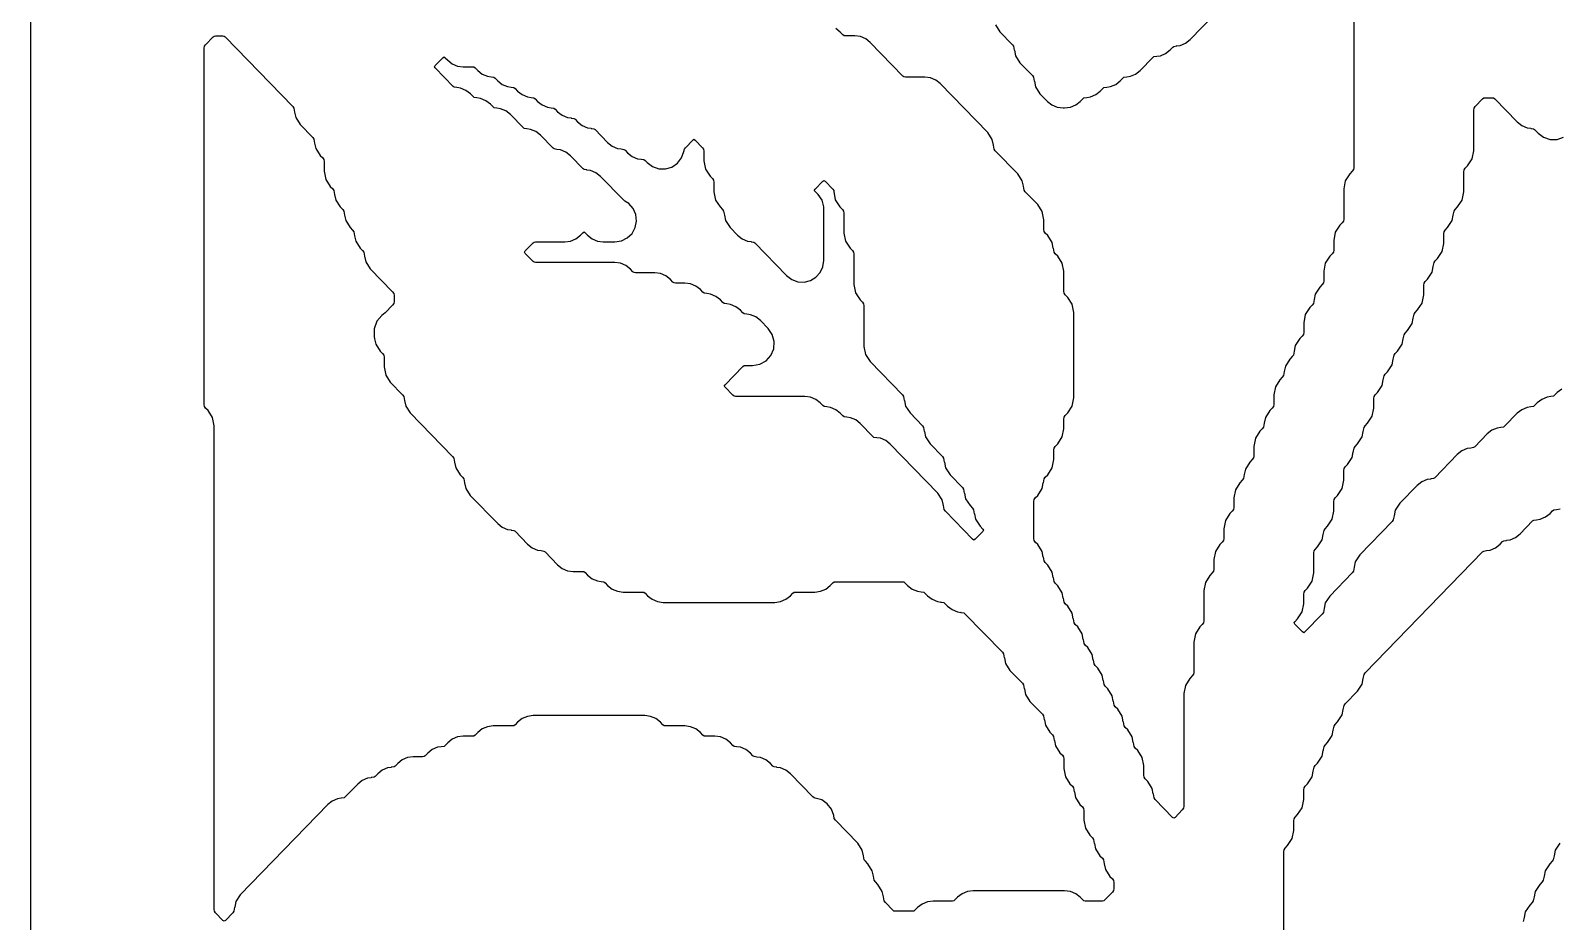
# Model space of a CAD drawing. Header units: millimetres. Extents: x 10 to 410, y 18 to 283.
# Drawn here: x 79 to 114.2, y 200.55 to 221.07 of the extents above; entities that cross this region are included whole.
import ezdxf

# ---------------------------------------------------------------- set-up
doc = ezdxf.new("R2010")
doc.units = ezdxf.units.MM
doc.layers.add('CUT', color=1, linetype='Continuous')

msp = doc.modelspace()

# ---------------------------------------------------------------- linework, layer by layer
at = {"layer": 'CUT'}
for points in [[(121.134, 157), (129.134, 157), (129.134, 160), (142.2679, 160), (142.2679, 280), (129.134, 280), (129.134, 283), (121.134, 283), (121.134, 280), (100.134, 280), (100.134, 283), (92.134, 283), (92.134, 280), (79, 280), (79, 160), (92.134, 160), (92.134, 157), (100.134, 157), (100.134, 160), (121.134, 160)], [(83.4272, 220.9492), (83.4588, 220.9449), (83.4838, 220.9252), (85.0389, 219.3228), (85.0638, 219.2846), (85.0818, 219.1924), (85.0844, 219.1929), (85.1092, 219.0657), (85.2137, 218.9054), (85.4995, 218.6109), (85.5244, 218.5727), (85.5424, 218.4806), (85.5449, 218.4811), (85.5698, 218.3538), (85.6743, 218.1935), (85.7298, 218.1364), (85.7547, 218.0982), (85.7634, 218.0534), (85.7634, 217.8299), (85.8, 217.642), (85.9046, 217.4816), (85.96, 217.4245), (85.985, 217.3863), (86.0029, 217.2941), (86.0055, 217.2946), (86.0303, 217.1674), (86.1349, 217.0071), (86.1903, 216.9499), (86.2152, 216.9117), (86.2332, 216.8195), (86.2358, 216.82), (86.2606, 216.6928), (86.3652, 216.5325), (86.4206, 216.4753), (86.4455, 216.4371), (86.4635, 216.345), (86.4661, 216.3455), (86.4909, 216.2182), (86.5954, 216.0579), (86.6509, 216.0008), (86.6758, 215.9626), (86.6938, 215.8704), (86.6964, 215.8709), (86.7212, 215.7437), (86.8257, 215.5833), (87.3417, 215.0516), (87.3666, 215.0134), (87.3754, 214.9686), (87.3754, 214.828), (87.3666, 214.7832), (87.3417, 214.745), (87.1684, 214.5663), (87.096, 214.5094), (86.976, 214.3729), (86.9128, 214.2025), (86.9146, 214.0208), (86.9241, 213.9721), (86.9266, 213.9726), (86.9515, 213.8454), (87.056, 213.685), (87.1115, 213.6279), (87.1364, 213.5897), (87.1451, 213.5449), (87.1451, 213.3214), (87.1817, 213.1335), (87.2863, 212.9732), (87.572, 212.6787), (87.5969, 212.6405), (87.6149, 212.5484), (87.6175, 212.5489), (87.6423, 212.4216), (87.7469, 212.2613), (88.7234, 211.255), (88.7483, 211.2168), (88.7663, 211.1246), (88.7689, 211.1251), (88.7937, 210.9979), (88.8983, 210.8376), (88.9537, 210.7804), (88.9786, 210.7422), (88.9966, 210.6501), (88.9992, 210.6506), (89.024, 210.5233), (89.1286, 210.363), (89.7612, 209.7111), (89.8657, 209.6288), (89.9882, 209.577), (90.0725, 209.5657), (90.0723, 209.5638), (90.137, 209.5551), (90.162, 209.5354), (90.452, 209.2365), (90.5565, 209.1543), (90.679, 209.1024), (90.7634, 209.0911), (90.7631, 209.0892), (90.8278, 209.0805), (90.8529, 209.0608), (91.1429, 208.762), (91.2474, 208.6797), (91.3699, 208.6279), (91.5017, 208.6102), (91.7174, 208.6102), (91.749, 208.6059), (91.774, 208.5862), (91.8337, 208.5247), (91.9382, 208.4424), (92.0607, 208.3906), (92.1451, 208.3793), (92.1448, 208.3773), (92.2095, 208.3686), (92.2346, 208.3489), (92.2943, 208.2874), (92.3988, 208.2051), (92.5213, 208.1533), (92.6531, 208.1356), (93.0991, 208.1356), (93.1307, 208.1314), (93.1557, 208.1116), (93.2154, 208.0501), (93.3199, 207.9678), (93.4424, 207.916), (93.5742, 207.8983), (96.1449, 207.8983), (96.2767, 207.916), (96.3992, 207.9678), (96.5037, 208.0501), (96.5634, 208.1116), (96.5885, 208.1314), (96.6201, 208.1356), (97.066, 208.1356), (97.1979, 208.1533), (97.3204, 208.2051), (97.4249, 208.2874), (97.4846, 208.3489), (97.5096, 208.3686), (97.5412, 208.3729), (99.0864, 208.3729), (99.118, 208.3686), (99.1431, 208.3489), (99.2028, 208.2874), (99.3073, 208.2051), (99.4298, 208.1533), (99.5141, 208.142), (99.5139, 208.14), (99.5786, 208.1314), (99.6036, 208.1116), (99.6634, 208.0501), (99.7679, 207.9678), (99.8904, 207.916), (99.9747, 207.9047), (99.9745, 207.9027), (100.0392, 207.8941), (100.0642, 207.8743), (100.1239, 207.8128), (100.2284, 207.7305), (100.3509, 207.6787), (100.4353, 207.6674), (100.435, 207.6655), (100.4997, 207.6568), (100.5248, 207.637), (101.389, 206.7465), (101.4139, 206.7083), (101.4319, 206.6162), (101.4345, 206.6167), (101.4593, 206.4894), (101.5638, 206.3291), (101.8496, 206.0347), (101.8745, 205.9965), (101.8925, 205.9043), (101.895, 205.9048), (101.9199, 205.7776), (102.0244, 205.6172), (102.3101, 205.3228), (102.3351, 205.2846), (102.353, 205.1924), (102.3556, 205.1929), (102.3804, 205.0657), (102.485, 204.9054), (102.5404, 204.8482), (102.5653, 204.81), (102.5833, 204.7179), (102.5859, 204.7184), (102.6107, 204.5911), (102.7153, 204.4308), (102.7707, 204.3736), (102.7956, 204.3354), (102.8043, 204.2907), (102.8043, 204.0671), (102.841, 203.8793), (102.9455, 203.7189), (103.001, 203.6618), (103.0259, 203.6236), (103.0439, 203.5314), (103.0465, 203.5319), (103.0713, 203.4047), (103.1758, 203.2443), (103.2313, 203.1872), (103.2562, 203.149), (103.2649, 203.1042), (103.2649, 202.8807), (103.3016, 202.6928), (103.4061, 202.5325), (103.4616, 202.4753), (103.4865, 202.4371), (103.5044, 202.345), (103.507, 202.3455), (103.5318, 202.2182), (103.6364, 202.0579), (103.6918, 202.0008), (103.7168, 201.9626), (103.7347, 201.8704), (103.7373, 201.8709), (103.7621, 201.7437), (103.8667, 201.5833), (103.9221, 201.5262), (103.947, 201.488), (103.9558, 201.4432), (103.9558, 201.3025), (103.947, 201.2578), (103.9221, 201.2196), (103.7487, 201.0409), (103.7237, 201.0212), (103.6921, 201.0169), (103.2983, 201.0169), (103.2667, 201.0212), (103.2417, 201.0409), (103.1819, 201.1025), (103.0774, 201.1847), (102.9549, 201.2365), (102.8231, 201.2542), (100.713, 201.2542), (100.5812, 201.2365), (100.4587, 201.1847), (100.3542, 201.1025), (100.2945, 201.0409), (100.2694, 201.0212), (100.2378, 201.0169), (99.7919, 201.0169), (99.6601, 200.9993), (99.5376, 200.9474), (99.4331, 200.8652), (99.3734, 200.8036), (99.3483, 200.7839), (99.3167, 200.7797), (98.9229, 200.7797), (98.8913, 200.7839), (98.8663, 200.8036), (98.6929, 200.9823), (98.668, 201.0205), (98.65, 201.1127), (98.6474, 201.1122), (98.6226, 201.2394), (98.5181, 201.3997), (98.4626, 201.4569), (98.4377, 201.4951), (98.4197, 201.5872), (98.4171, 201.5867), (98.3923, 201.714), (98.2878, 201.8743), (98.2323, 201.9314), (98.2074, 201.9696), (98.1894, 202.0618), (98.1869, 202.0613), (98.162, 202.1885), (98.0575, 202.3489), (97.5415, 202.8806), (97.5166, 202.9188), (97.5026, 202.9903), (97.4497, 203.136), (97.3548, 203.2584), (97.2269, 203.346), (97.0784, 203.3901), (97.0491, 203.3941), (97.024, 203.4138), (96.5037, 203.9499), (96.3992, 204.0322), (96.2767, 204.084), (96.1924, 204.0953), (96.1926, 204.0973), (96.1279, 204.1059), (96.1029, 204.1257), (96.0432, 204.1872), (95.9387, 204.2695), (95.8162, 204.3213), (95.7318, 204.3326), (95.7321, 204.3345), (95.6674, 204.3432), (95.6423, 204.363), (95.5826, 204.4245), (95.4781, 204.5068), (95.3556, 204.5586), (95.2712, 204.5699), (95.2715, 204.5718), (95.2068, 204.5805), (95.1817, 204.6002), (95.122, 204.6618), (95.0175, 204.7441), (94.895, 204.7959), (94.7632, 204.8136), (94.5476, 204.8136), (94.516, 204.8178), (94.4909, 204.8375), (94.4312, 204.8991), (94.3267, 204.9813), (94.2042, 205.0332), (94.0724, 205.0508), (93.6264, 205.0508), (93.5948, 205.0551), (93.5698, 205.0748), (93.51, 205.1364), (93.4055, 205.2186), (93.2831, 205.2704), (93.1512, 205.2881), (90.5806, 205.2881), (90.4487, 205.2704), (90.3263, 205.2186), (90.2218, 205.1364), (90.162, 205.0748), (90.137, 205.0551), (90.1054, 205.0508), (89.6594, 205.0508), (89.5276, 205.0332), (89.4051, 204.9813), (89.3006, 204.8991), (89.2409, 204.8375), (89.2159, 204.8178), (89.1842, 204.8136), (88.9686, 204.8136), (88.8368, 204.7959), (88.7143, 204.7441), (88.6098, 204.6618), (88.5501, 204.6002), (88.525, 204.5805), (88.4603, 204.5718), (88.4606, 204.5699), (88.3762, 204.5586), (88.2537, 204.5068), (88.1492, 204.4245), (88.0895, 204.363), (88.0644, 204.3432), (88.0328, 204.339), (87.8172, 204.339), (87.6854, 204.3213), (87.5629, 204.2695), (87.4584, 204.1872), (87.3986, 204.1257), (87.3736, 204.1059), (87.3089, 204.0973), (87.3091, 204.0953), (87.2248, 204.084), (87.1023, 204.0322), (86.9978, 203.9499), (86.9381, 203.8884), (86.913, 203.8686), (86.8483, 203.86), (86.8486, 203.858), (86.7642, 203.8467), (86.6417, 203.7949), (86.5372, 203.7126), (86.2472, 203.4138), (86.2222, 203.3941), (86.1575, 203.3854), (86.1577, 203.3835), (86.0734, 203.3721), (85.9509, 203.3203), (85.8464, 203.238), (83.832, 201.1624), (83.7275, 201.0021), (83.7027, 200.8749), (83.7001, 200.8754), (83.6821, 200.7832), (83.6572, 200.745), (83.4885, 200.5712), (83.4606, 200.5503), (83.4326, 200.5712), (83.2639, 200.745), (83.239, 200.7832), (83.2303, 200.828), (83.2303, 211.9668), (83.1936, 212.1546), (83.0891, 212.315), (83.0336, 212.3721), (83.0087, 212.4103), (83, 212.4551), (83, 220.6636), (83.0087, 220.7083), (83.0336, 220.7465), (83.207, 220.9252), (83.2321, 220.9449), (83.2637, 220.9492)], [(88.4989, 220.4458), (88.5268, 220.4666), (88.5547, 220.4458), (88.6098, 220.3891), (88.7143, 220.3068), (88.8368, 220.255), (88.9686, 220.2373), (89.1842, 220.2373), (89.2159, 220.233), (89.2409, 220.2133), (89.3006, 220.1518), (89.4051, 220.0695), (89.5276, 220.0177), (89.612, 220.0064), (89.6117, 220.0044), (89.6764, 219.9958), (89.7015, 219.976), (89.7612, 219.9145), (89.8657, 219.8322), (89.9882, 219.7804), (90.0725, 219.7691), (90.0723, 219.7672), (90.137, 219.7585), (90.162, 219.7387), (90.2218, 219.6772), (90.3263, 219.5949), (90.4487, 219.5431), (90.5331, 219.5318), (90.5328, 219.5299), (90.5975, 219.5212), (90.6226, 219.5015), (90.6823, 219.4399), (90.7868, 219.3576), (90.9093, 219.3058), (90.9937, 219.2945), (90.9934, 219.2926), (91.0581, 219.2839), (91.0832, 219.2642), (91.1429, 219.2026), (91.2474, 219.1204), (91.3699, 219.0685), (91.4542, 219.0572), (91.454, 219.0553), (91.5187, 219.0466), (91.5437, 219.0269), (91.6035, 218.9653), (91.708, 218.8831), (91.8304, 218.8312), (91.9148, 218.8199), (91.9145, 218.818), (91.9792, 218.8093), (92.0043, 218.7896), (92.2943, 218.4908), (92.3988, 218.4085), (92.5213, 218.3567), (92.6056, 218.3454), (92.6054, 218.3434), (92.6701, 218.3347), (92.6952, 218.315), (92.7549, 218.2535), (92.8594, 218.1712), (92.9819, 218.1194), (93.0662, 218.1081), (93.066, 218.1061), (93.1307, 218.0975), (93.1557, 218.0777), (93.2024, 218.0297), (93.3262, 217.9365), (93.4727, 217.8858), (93.6276, 217.8823), (93.7762, 217.9265), (93.9041, 218.014), (93.999, 218.1365), (94.0519, 218.2822), (94.0623, 218.3354), (94.0872, 218.3736), (94.2559, 218.5475), (94.2839, 218.5683), (94.3118, 218.5475), (94.4805, 218.3736), (94.5054, 218.3354), (94.5142, 218.2907), (94.5142, 218.0671), (94.5508, 217.8793), (94.6553, 217.7189), (94.7108, 217.6618), (94.7357, 217.6236), (94.7444, 217.5788), (94.7444, 217.3553), (94.7811, 217.1674), (94.8856, 217.0071), (94.9411, 216.9499), (94.966, 216.9117), (94.984, 216.8195), (94.9866, 216.82), (95.0114, 216.6928), (95.1159, 216.5325), (95.288, 216.3552), (95.3925, 216.2729), (95.515, 216.2211), (95.5993, 216.2098), (95.5991, 216.2078), (95.6638, 216.1991), (95.6888, 216.1794), (96.4187, 215.4273), (96.5361, 215.3377), (96.6745, 215.2863), (96.8219, 215.2775), (96.9654, 215.3122), (97.0926, 215.3872), (97.1922, 215.4962), (97.2558, 215.6295), (97.2776, 215.7755), (97.2776, 216.9153), (97.2761, 216.9153), (97.279, 217.0081), (97.2335, 217.1612), (97.142, 217.2922), (97.0742, 217.3621), (97.0545, 217.3898), (97.0742, 217.4175), (97.2496, 217.5983), (97.2776, 217.6191), (97.3055, 217.5983), (97.481, 217.4175), (97.5019, 217.3879), (97.5019, 217.3614), (97.5386, 217.1735), (97.6431, 217.0132), (97.7045, 216.9499), (97.7294, 216.9117), (97.7381, 216.867), (97.7381, 216.4061), (97.7748, 216.2182), (97.8793, 216.0579), (97.9348, 216.0008), (97.9597, 215.9626), (97.9684, 215.9178), (97.9684, 215.2197), (98.005, 215.0318), (98.1096, 214.8715), (98.165, 214.8143), (98.19, 214.7761), (98.1987, 214.7314), (98.1987, 213.796), (98.2353, 213.6081), (98.3399, 213.4477), (99.0862, 212.6787), (99.1111, 212.6405), (99.1291, 212.5484), (99.1316, 212.5489), (99.1565, 212.4216), (99.261, 212.2613), (99.5467, 211.9669), (99.5717, 211.9287), (99.5896, 211.8365), (99.5922, 211.837), (99.617, 211.7098), (99.7216, 211.5494), (100.0073, 211.255), (100.0322, 211.2168), (100.0502, 211.1246), (100.0528, 211.1251), (100.0776, 210.9979), (100.1821, 210.8376), (100.4679, 210.5431), (100.4928, 210.5049), (100.5108, 210.4128), (100.5133, 210.4133), (100.5382, 210.286), (100.6427, 210.1257), (100.6982, 210.0686), (100.7231, 210.0304), (100.741, 209.9382), (100.7436, 209.9387), (100.7684, 209.8115), (100.873, 209.6511), (100.9352, 209.587), (100.9548, 209.5593), (100.9352, 209.5316), (100.7597, 209.3508), (100.7318, 209.33), (100.7039, 209.3508), (100.0746, 209.9992), (100.0497, 210.0374), (100.0317, 210.1296), (100.0291, 210.1291), (100.0043, 210.2563), (99.8998, 210.4167), (98.8066, 211.5431), (98.7021, 211.6254), (98.5796, 211.6772), (98.4952, 211.6885), (98.4955, 211.6905), (98.4308, 211.6992), (98.4057, 211.7189), (98.1157, 212.0177), (98.0112, 212.1), (97.8887, 212.1518), (97.8044, 212.1631), (97.8046, 212.165), (97.7399, 212.1737), (97.7149, 212.1935), (97.6551, 212.255), (97.5506, 212.3373), (97.4281, 212.3891), (97.3438, 212.4004), (97.3441, 212.4023), (97.2793, 212.411), (97.2543, 212.4307), (97.1946, 212.4923), (97.0901, 212.5746), (96.9676, 212.6264), (96.8358, 212.6441), (95.2384, 212.6441), (95.2068, 212.6483), (95.1817, 212.668), (95.0016, 212.8537), (94.982, 212.8814), (95.0016, 212.9091), (95.412, 213.332), (95.4371, 213.3517), (95.4687, 213.3559), (95.635, 213.3559), (95.7991, 213.3836), (95.9451, 213.4637), (96.0566, 213.5872), (96.1215, 213.7405), (96.1324, 213.9066), (96.0882, 214.0671), (95.9938, 214.2041), (95.8129, 214.3906), (95.7084, 214.4729), (95.5859, 214.5247), (95.5015, 214.536), (95.5018, 214.5379), (95.4371, 214.5466), (95.412, 214.5663), (95.3523, 214.6279), (95.2478, 214.7102), (95.1253, 214.762), (95.041, 214.7733), (95.0412, 214.7752), (94.9765, 214.7839), (94.9515, 214.8036), (94.8917, 214.8652), (94.7872, 214.9474), (94.6648, 214.9993), (94.5804, 215.0106), (94.5807, 215.0125), (94.516, 215.0212), (94.4909, 215.0409), (94.4312, 215.1025), (94.3267, 215.1847), (94.2042, 215.2365), (94.0724, 215.2542), (93.8567, 215.2542), (93.8251, 215.2585), (93.8, 215.2782), (93.7403, 215.3397), (93.6358, 215.422), (93.5133, 215.4738), (93.3815, 215.4915), (92.9356, 215.4915), (92.904, 215.4958), (92.8789, 215.5155), (92.8192, 215.577), (92.7147, 215.6593), (92.5922, 215.7111), (92.4604, 215.7288), (90.6327, 215.7288), (90.6011, 215.7331), (90.5761, 215.7528), (90.3959, 215.9384), (90.3763, 215.9661), (90.3959, 215.9938), (90.5761, 216.1794), (90.6011, 216.1991), (90.6327, 216.2034), (91.309, 216.2034), (91.4408, 216.2211), (91.5633, 216.2729), (91.6678, 216.3552), (91.7228, 216.4119), (91.7508, 216.4327), (91.7787, 216.4119), (91.8337, 216.3552), (91.9382, 216.2729), (92.0607, 216.2211), (92.1925, 216.2034), (92.4617, 216.2034), (92.6116, 216.2264), (92.7478, 216.2933), (92.8576, 216.398), (92.931, 216.5308), (92.9611, 216.6795), (92.9453, 216.8304), (92.8849, 216.9696), (92.7856, 217.0843), (92.6942, 217.1406), (92.6486, 217.1765), (92.1283, 217.7126), (92.0238, 217.7949), (91.9014, 217.8467), (91.817, 217.858), (91.8173, 217.86), (91.7526, 217.8686), (91.7275, 217.8884), (91.4375, 218.1872), (91.333, 218.2695), (91.2105, 218.3213), (91.1262, 218.3326), (91.1264, 218.3345), (91.0617, 218.3432), (91.0366, 218.363), (90.7466, 218.6618), (90.6421, 218.7441), (90.5197, 218.7959), (90.4353, 218.8072), (90.4356, 218.8091), (90.3709, 218.8178), (90.3458, 218.8375), (90.0558, 219.1364), (89.9513, 219.2186), (89.8288, 219.2704), (89.7445, 219.2818), (89.7447, 219.2837), (89.68, 219.2924), (89.655, 219.3121), (89.5952, 219.3736), (89.4907, 219.4559), (89.3682, 219.5077), (89.2839, 219.5191), (89.2841, 219.521), (89.2194, 219.5297), (89.1944, 219.5494), (89.1347, 219.6109), (89.0302, 219.6932), (88.9077, 219.745), (88.8233, 219.7563), (88.8236, 219.7583), (88.7589, 219.767), (88.7338, 219.7867), (88.3234, 220.2096), (88.3038, 220.2373), (88.3234, 220.265)]]:
    msp.add_lwpolyline(points, close=True, dxfattribs=at)
for points in [[(101.229, 221.2013), (101.3336, 221.041), (101.6193, 220.7465), (101.6442, 220.7083), (101.6622, 220.6162), (101.6648, 220.6167), (101.6896, 220.4894), (101.7941, 220.3291), (102.0799, 220.0347), (102.1048, 219.9965), (102.1227, 219.9043), (102.1253, 219.9048), (102.1501, 219.7776), (102.2547, 219.6172), (102.4268, 219.4399), (102.5313, 219.3576), (102.6538, 219.3058), (102.7856, 219.2881), (102.8231, 219.2881), (102.9549, 219.3058), (103.0774, 219.3576), (103.1819, 219.4399), (103.2417, 219.5015), (103.2667, 219.5212), (103.3314, 219.5299), (103.3312, 219.5318), (103.4155, 219.5431), (103.538, 219.5949), (103.6425, 219.6772), (103.7022, 219.7387), (103.7273, 219.7585), (103.792, 219.7672), (103.7917, 219.7691), (103.8761, 219.7804), (103.9986, 219.8322), (104.1031, 219.9145), (104.1628, 219.976), (104.1878, 219.9958), (104.2525, 220.0044), (104.2523, 220.0064), (104.3366, 220.0177), (104.4591, 220.0695), (104.5636, 220.1518), (104.8536, 220.4506), (104.8787, 220.4703), (104.9434, 220.479), (104.9431, 220.4809), (105.0275, 220.4923), (105.15, 220.5441), (105.2545, 220.6264), (105.3142, 220.6879), (105.3393, 220.7076), (105.404, 220.7163), (105.4037, 220.7182), (105.4881, 220.7296), (105.6105, 220.7814), (105.715, 220.8636), (107.9597, 223.1765)], [(109.4826, 222.0873), (109.4826, 217.9127), (109.4738, 217.8679), (109.4489, 217.8297), (109.3935, 217.7726), (109.2889, 217.6123), (109.2523, 217.4244), (109.2523, 216.7263), (109.2435, 216.6815), (109.2186, 216.6433), (109.1632, 216.5862), (109.0586, 216.4258), (109.022, 216.2379), (109.022, 216.0144), (109.0133, 215.9696), (108.9884, 215.9314), (108.9329, 215.8743), (108.8283, 215.714), (108.7917, 215.5261), (108.7917, 215.3025), (108.783, 215.2578), (108.7581, 215.2196), (108.7026, 215.1624), (108.5981, 215.0021), (108.5733, 214.8749), (108.5707, 214.8754), (108.5527, 214.7832), (108.5278, 214.745), (108.4723, 214.6879), (108.3678, 214.5275), (108.3311, 214.3396), (108.3311, 214.1161), (108.3224, 214.0713), (108.2975, 214.0331), (108.2421, 213.976), (108.1375, 213.8157), (108.1127, 213.6884), (108.1101, 213.6889), (108.0921, 213.5968), (108.0672, 213.5586), (108.0118, 213.5014), (107.9072, 213.3411), (107.8824, 213.2138), (107.8798, 213.2144), (107.8618, 213.1222), (107.8369, 213.084), (107.7815, 213.0268), (107.6769, 212.8665), (107.6403, 212.6786), (107.6403, 212.4551), (107.6316, 212.4103), (107.6067, 212.3721), (107.5512, 212.315), (107.4467, 212.1546), (107.4218, 212.0274), (107.4193, 212.0279), (107.4013, 211.9357), (107.3764, 211.8975), (107.3209, 211.8404), (107.2164, 211.6801), (107.1797, 211.4922), (107.1797, 211.2686), (107.171, 211.2239), (107.1461, 211.1857), (107.0906, 211.1285), (106.9861, 210.9682), (106.9613, 210.841), (106.9587, 210.8415), (106.9407, 210.7493), (106.9158, 210.7111), (106.8604, 210.654), (106.7558, 210.4936), (106.7192, 210.3057), (106.7192, 210.0822), (106.7104, 210.0374), (106.6855, 209.9992), (106.6301, 209.9421), (106.5255, 209.7818), (106.4889, 209.5939), (106.4889, 209.3703), (106.4801, 209.3256), (106.4552, 209.2874), (106.3998, 209.2302), (106.2952, 209.0699), (106.2586, 208.882), (106.2586, 208.6585), (106.2499, 208.6137), (106.225, 208.5755), (106.1695, 208.5184), (106.065, 208.358), (106.0283, 208.1701), (106.0283, 207.472), (106.0196, 207.4273), (105.9947, 207.3891), (105.9392, 207.3319), (105.8347, 207.1716), (105.798, 206.9837), (105.798, 206.2856), (105.7893, 206.2408), (105.7644, 206.2026), (105.7089, 206.1455), (105.6044, 205.9851), (105.5677, 205.7973), (105.5677, 203.2008), (105.559, 203.1561), (105.5341, 203.1179), (105.3654, 202.944), (105.3375, 202.9232), (105.3095, 202.944), (104.9105, 203.3552), (104.8856, 203.3934), (104.8677, 203.4855), (104.8651, 203.485), (104.8403, 203.6123), (104.7357, 203.7726), (104.6803, 203.8297), (104.6553, 203.8679), (104.6466, 203.9127), (104.6466, 204.1363), (104.61, 204.3241), (104.5054, 204.4845), (104.45, 204.5416), (104.4251, 204.5798), (104.4071, 204.672), (104.4045, 204.6715), (104.3797, 204.7987), (104.2751, 204.959), (104.2197, 205.0162), (104.1948, 205.0544), (104.1768, 205.1466), (104.1742, 205.1461), (104.1494, 205.2733), (104.0449, 205.4336), (103.9894, 205.4908), (103.9645, 205.529), (103.9465, 205.6211), (103.9439, 205.6206), (103.9191, 205.7479), (103.8146, 205.9082), (103.7591, 205.9653), (103.7342, 206.0035), (103.7162, 206.0957), (103.7137, 206.0952), (103.6888, 206.2224), (103.5843, 206.3828), (103.5288, 206.4399), (103.5039, 206.4781), (103.486, 206.5703), (103.4834, 206.5698), (103.4586, 206.697), (103.354, 206.8573), (103.2986, 206.9145), (103.2736, 206.9527), (103.2557, 207.0449), (103.2531, 207.0444), (103.2283, 207.1716), (103.1237, 207.3319), (103.0683, 207.3891), (103.0434, 207.4273), (103.0254, 207.5194), (103.0228, 207.5189), (102.998, 207.6462), (102.8934, 207.8065), (102.838, 207.8636), (102.8131, 207.9018), (102.7951, 207.994), (102.7925, 207.9935), (102.7677, 208.1207), (102.6632, 208.2811), (102.6077, 208.3382), (102.5828, 208.3764), (102.5648, 208.4686), (102.5622, 208.4681), (102.5374, 208.5953), (102.4329, 208.7557), (102.3774, 208.8128), (102.3525, 208.851), (102.3345, 208.9432), (102.332, 208.9427), (102.3071, 209.0699), (102.2026, 209.2302), (102.1471, 209.2874), (102.1222, 209.3256), (102.1135, 209.3703), (102.1135, 210.2229), (102.1222, 210.2676), (102.1471, 210.3058), (102.2026, 210.363), (102.3071, 210.5233), (102.332, 210.6506), (102.3345, 210.6501), (102.3525, 210.7422), (102.3774, 210.7804), (102.4329, 210.8376), (102.5374, 210.9979), (102.5741, 211.1858), (102.5741, 211.4093), (102.5828, 211.4541), (102.6077, 211.4923), (102.6632, 211.5494), (102.7677, 211.7098), (102.8043, 211.8976), (102.8043, 212.1212), (102.8131, 212.166), (102.838, 212.2042), (102.8934, 212.2613), (102.998, 212.4216), (103.0346, 212.6095), (103.0346, 214.5769), (102.998, 214.7648), (102.8934, 214.9251), (102.838, 214.9823), (102.8131, 215.0205), (102.8043, 215.0652), (102.8043, 215.5261), (102.7677, 215.714), (102.6632, 215.8743), (102.6077, 215.9314), (102.5828, 215.9696), (102.5648, 216.0618), (102.5622, 216.0613), (102.5374, 216.1885), (102.4329, 216.3489), (102.3774, 216.406), (102.3525, 216.4442), (102.3438, 216.489), (102.3438, 216.7125), (102.3071, 216.9004), (102.2026, 217.0607), (101.9169, 217.3552), (101.8919, 217.3934), (101.874, 217.4855), (101.8714, 217.485), (101.8466, 217.6123), (101.742, 217.7726), (101.226, 218.3043), (101.2011, 218.3425), (101.1831, 218.4347), (101.1805, 218.4342), (101.1557, 218.5614), (101.0512, 218.7218), (99.958, 219.8482), (99.8535, 219.9305), (99.731, 219.9823), (99.5992, 220), (99.1532, 220), (99.1216, 220.0042), (99.0966, 220.024), (98.346, 220.7974), (98.2415, 220.8796), (98.119, 220.9315), (97.9872, 220.9492), (97.7715, 220.9492), (97.7399, 220.9534), (97.7149, 220.9731), (97.6551, 221.0347), (97.5506, 221.1169)], [(114.2757, 212.8119), (114.1712, 212.7296), (114.1115, 212.668), (114.0864, 212.6483), (114.0217, 212.6396), (114.022, 212.6377), (113.9376, 212.6264), (113.8151, 212.5746), (113.7106, 212.4923), (113.6509, 212.4307), (113.6259, 212.411), (113.5612, 212.4023), (113.5614, 212.4004), (113.4771, 212.3891), (113.3546, 212.3373), (113.2501, 212.255), (112.9601, 211.9562), (112.935, 211.9364), (112.8703, 211.9278), (112.8706, 211.9258), (112.7862, 211.9145), (112.6637, 211.8627), (112.5592, 211.7804), (112.2692, 211.4816), (112.2442, 211.4619), (112.1795, 211.4532), (112.1797, 211.4513), (112.0954, 211.4399), (111.9729, 211.3881), (111.8684, 211.3058), (111.3481, 210.7697), (111.323, 210.75), (111.2583, 210.7413), (111.2586, 210.7394), (111.1742, 210.7281), (111.0517, 210.6763), (110.9472, 210.594), (110.5449, 210.1794), (110.4403, 210.019), (110.4155, 209.8918), (110.4129, 209.8923), (110.395, 209.8001), (110.3701, 209.7619), (109.6237, 208.9929), (109.5192, 208.8326), (109.4944, 208.7054), (109.4918, 208.7059), (109.4738, 208.6137), (109.4489, 208.5755), (108.9329, 208.0438), (108.8283, 207.8834), (108.8035, 207.7562), (108.801, 207.7567), (108.783, 207.6646), (108.7581, 207.6264), (108.3591, 207.2152), (108.3311, 207.1944), (108.3032, 207.2152), (108.1277, 207.396), (108.1081, 207.4237), (108.1277, 207.4514), (108.19, 207.5155), (108.2945, 207.6759), (108.3311, 207.8637), (108.3311, 208.0873), (108.3399, 208.1321), (108.3648, 208.1703), (108.4202, 208.2274), (108.5248, 208.3877), (108.5614, 208.5756), (108.5614, 209.0364), (108.5702, 209.0812), (108.5951, 209.1194), (108.6505, 209.1765), (108.7551, 209.3369), (108.7799, 209.4641), (108.7825, 209.4636), (108.8004, 209.5558), (108.8253, 209.594), (108.8808, 209.6511), (108.9854, 209.8115), (109.022, 209.9993), (109.022, 210.2229), (109.0307, 210.2676), (109.0556, 210.3058), (109.1111, 210.363), (109.2156, 210.5233), (109.2523, 210.7112), (109.2523, 210.9348), (109.261, 210.9795), (109.2859, 211.0177), (109.3414, 211.0749), (109.4459, 211.2352), (109.4707, 211.3624), (109.4733, 211.3619), (109.4913, 211.4541), (109.5162, 211.4923), (109.5717, 211.5494), (109.6762, 211.7098), (109.701, 211.837), (109.7036, 211.8365), (109.7216, 211.9287), (109.7465, 211.9669), (109.8019, 212.024), (109.9065, 212.1843), (109.9431, 212.3722), (109.9431, 212.5958), (109.9519, 212.6405), (109.9768, 212.6787), (110.0322, 212.7359), (110.1368, 212.8962), (110.1616, 213.0234), (110.1642, 213.0229), (110.1821, 213.1151), (110.207, 213.1533), (110.2625, 213.2104), (110.3671, 213.3708), (110.3919, 213.498), (110.3944, 213.4975), (110.4124, 213.5897), (110.4373, 213.6279), (110.4928, 213.685), (110.5973, 213.8454), (110.6221, 213.9726), (110.6247, 213.9721), (110.6427, 214.0643), (110.6676, 214.1025), (110.7231, 214.1596), (110.8276, 214.3199), (110.8524, 214.4472), (110.855, 214.4467), (110.873, 214.5388), (110.8979, 214.577), (110.9534, 214.6342), (111.0579, 214.7945), (111.0945, 214.9824), (111.0945, 215.2059), (111.1033, 215.2507), (111.1282, 215.2889), (111.1836, 215.346), (111.2882, 215.5064), (111.313, 215.6336), (111.3156, 215.6331), (111.3336, 215.7253), (111.3585, 215.7635), (111.4139, 215.8206), (111.5185, 215.981), (111.5551, 216.1688), (111.5551, 216.3924), (111.5638, 216.4371), (111.5887, 216.4753), (111.6442, 216.5325), (111.7488, 216.6928), (111.7736, 216.82), (111.7761, 216.8195), (111.7941, 216.9117), (111.819, 216.9499), (111.8745, 217.0071), (111.979, 217.1674), (112.0157, 217.3553), (112.0157, 217.8161), (112.0244, 217.8609), (112.0493, 217.8991), (112.1048, 217.9562), (112.2093, 218.1166), (112.246, 218.3044), (112.246, 219.2398), (112.2547, 219.2846), (112.2796, 219.3228), (112.453, 219.5015), (112.478, 219.5212), (112.5096, 219.5254), (112.6731, 219.5254), (112.7047, 219.5212), (112.7298, 219.5015), (113.2501, 218.9653), (113.3546, 218.8831), (113.4771, 218.8312), (113.5614, 218.8199), (113.5612, 218.818), (113.6259, 218.8093), (113.6509, 218.7896), (113.7294, 218.7087), (113.8572, 218.6135), (114.0085, 218.5633), (114.1679, 218.5633), (114.3192, 218.6135)], [(107.8706, 200.1161), (107.8706, 202.1551), (107.8793, 202.1999), (107.9042, 202.2381), (107.9597, 202.2952), (108.0642, 202.4555), (108.1009, 202.6434), (108.1009, 202.867), (108.1096, 202.9117), (108.1345, 202.9499), (108.19, 203.0071), (108.2945, 203.1674), (108.3311, 203.3553), (108.3311, 203.5788), (108.3399, 203.6236), (108.3648, 203.6618), (108.4202, 203.7189), (108.5248, 203.8793), (108.5496, 204.0065), (108.5522, 204.006), (108.5702, 204.0982), (108.5951, 204.1364), (108.6505, 204.1935), (108.7551, 204.3538), (108.7799, 204.4811), (108.7825, 204.4806), (108.8004, 204.5727), (108.8253, 204.6109), (108.8808, 204.6681), (108.9854, 204.8284), (109.0102, 204.9556), (109.0127, 204.9551), (109.0307, 205.0473), (109.0556, 205.0855), (109.1111, 205.1427), (109.2156, 205.303), (109.2404, 205.4302), (109.243, 205.4297), (109.261, 205.5219), (109.2859, 205.5601), (109.5717, 205.8545), (109.6762, 206.0149), (109.701, 206.1421), (109.7036, 206.1416), (109.7216, 206.2337), (109.7465, 206.2719), (112.453, 209.0608), (112.478, 209.0805), (112.5427, 209.0892), (112.5425, 209.0911), (112.6268, 209.1024), (112.7493, 209.1543), (112.8538, 209.2365), (112.9135, 209.2981), (112.9386, 209.3178), (113.0033, 209.3265), (113.003, 209.3284), (113.0874, 209.3397), (113.2099, 209.3915), (113.3144, 209.4738), (113.6044, 209.7726), (113.6294, 209.7924), (113.6942, 209.8011), (113.6939, 209.803), (113.7782, 209.8143), (113.9007, 209.8661), (114.0052, 209.9484), (114.065, 210.0099), (114.09, 210.0297), (114.1547, 210.0383), (114.1545, 210.0403), (114.2388, 210.0516)], [(114.2294, 202.3489), (114.1249, 202.1885), (114.1, 202.0613), (114.0975, 202.0618), (114.0795, 201.9696), (114.0546, 201.9314), (113.9991, 201.8743), (113.8946, 201.714), (113.8698, 201.5867), (113.8672, 201.5872), (113.8492, 201.4951), (113.8243, 201.4569), (113.7688, 201.3997), (113.6643, 201.2394), (113.6395, 201.1122), (113.6369, 201.1127), (113.6189, 201.0205), (113.594, 200.9823), (113.5386, 200.9251), (113.434, 200.7648), (113.4092, 200.6376), (113.4066, 200.6381), (113.3886, 200.5459)]]:
    msp.add_lwpolyline(points, dxfattribs=at)

doc.saveas('drawing.dxf')
